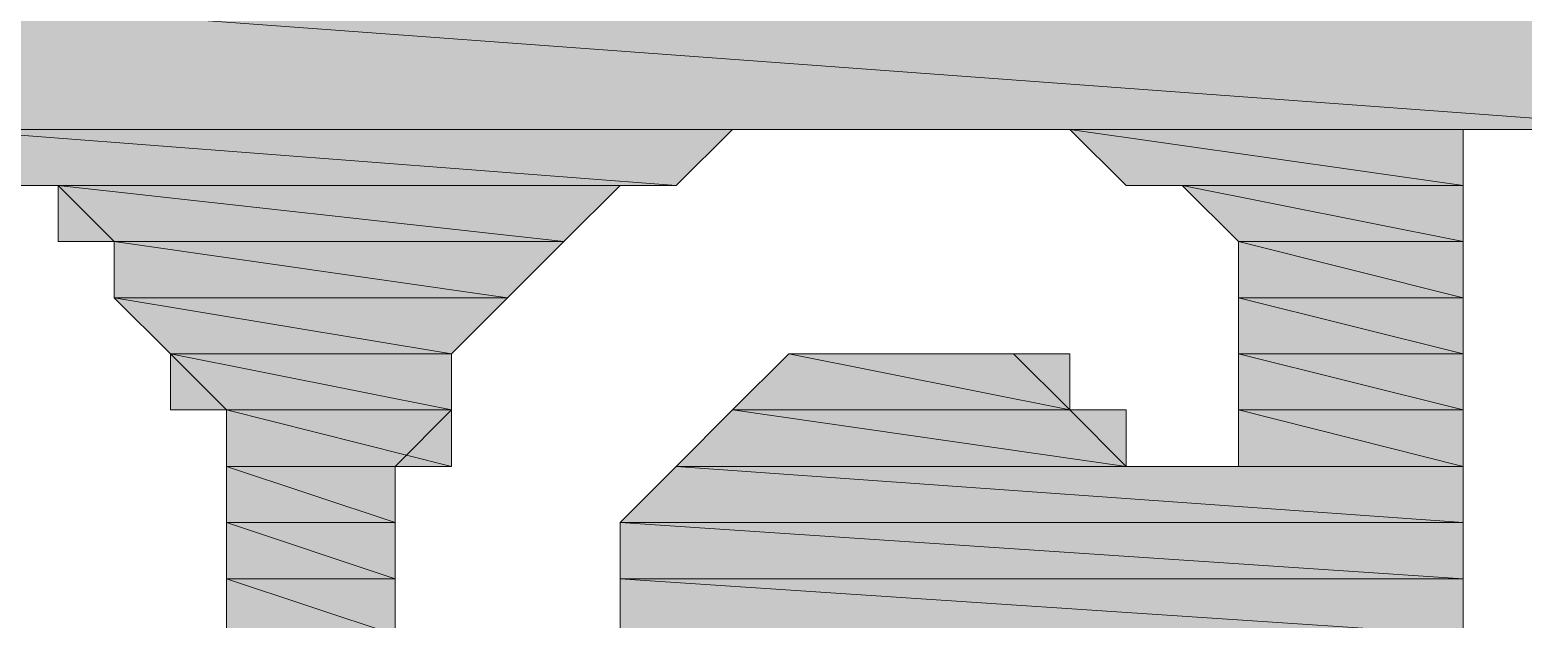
# Model space of a CAD drawing. Extents: x 2510 to 2656, y 707 to 760.
# Drawn here: x 2595.7093 to 2596.2006, y 756.3525 to 756.5465 of the extents above; entities that cross this region are included whole.
import ezdxf

# ---------------------------------------------------------------- set-up
doc = ezdxf.new("R2010")
doc.units = 0
doc.header["$MEASUREMENT"] = 0
doc.layers.add('HANBO', color=7, linetype='CONTINUOUS', lineweight=9)

# ---------------------------------------------------------------- blocks, each defined once
blk = doc.blocks.new('ea')
at = {"layer": 'HANBO'}
h = blk.add_hatch(color=256, dxfattribs=at)
h.dxf.hatch_style = 2
h.paths.add_polyline_path([(55.18023, 79.31354), (55.18023, 79.23117), (56.29998, 79.23117)])
h = blk.add_hatch(color=256, dxfattribs=at)
h.dxf.hatch_style = 2
h.paths.add_polyline_path([(55.18023, 79.31354), (56.29998, 79.31354), (56.29998, 79.23117)])
h = blk.add_hatch(color=256, dxfattribs=at)
h.dxf.hatch_style = 2
h.paths.add_polyline_path([(55.7895, 79.23117), (55.80598, 79.21475), (56.00356, 79.21475)])
h = blk.add_hatch(color=256, dxfattribs=at)
h.dxf.hatch_style = 2
h.paths.add_polyline_path([(55.7895, 79.23117), (56.02005, 79.23117), (56.00356, 79.21475)])
h = blk.add_hatch(color=256, dxfattribs=at)
h.dxf.hatch_style = 2
h.paths.add_polyline_path([(56.11883, 79.23117), (56.13532, 79.21475), (56.23411, 79.21475)])
h = blk.add_hatch(color=256, dxfattribs=at)
h.dxf.hatch_style = 2
h.paths.add_polyline_path([(56.11883, 79.23117), (56.23411, 79.23117), (56.23411, 79.21475)])
h = blk.add_hatch(color=256, dxfattribs=at)
h.dxf.hatch_style = 2
h.paths.add_polyline_path([(55.82247, 79.21475), (55.82247, 79.19832), (55.97065, 79.19832)])
h = blk.add_hatch(color=256, dxfattribs=at)
h.dxf.hatch_style = 2
h.paths.add_polyline_path([(55.82247, 79.21475), (55.98713, 79.21475), (55.97065, 79.19832)])
h = blk.add_hatch(color=256, dxfattribs=at)
h.dxf.hatch_style = 2
h.paths.add_polyline_path([(56.1518, 79.21475), (56.16828, 79.19832), (56.23411, 79.19832)])
h = blk.add_hatch(color=256, dxfattribs=at)
h.dxf.hatch_style = 2
h.paths.add_polyline_path([(56.1518, 79.21475), (56.23411, 79.21475), (56.23411, 79.19832)])
h = blk.add_hatch(color=256, dxfattribs=at)
h.dxf.hatch_style = 2
h.paths.add_polyline_path([(55.8389, 79.19832), (55.8389, 79.18178), (55.95417, 79.18178)])
h = blk.add_hatch(color=256, dxfattribs=at)
h.dxf.hatch_style = 2
h.paths.add_polyline_path([(55.8389, 79.19832), (55.97065, 79.19832), (55.95417, 79.18178)])
h = blk.add_hatch(color=256, dxfattribs=at)
h.dxf.hatch_style = 2
h.paths.add_polyline_path([(56.16828, 79.19832), (56.16828, 79.18178), (56.23411, 79.18178)])
h = blk.add_hatch(color=256, dxfattribs=at)
h.dxf.hatch_style = 2
h.paths.add_polyline_path([(56.16828, 79.19832), (56.23411, 79.19832), (56.23411, 79.18178)])
h = blk.add_hatch(color=256, dxfattribs=at)
h.dxf.hatch_style = 2
h.paths.add_polyline_path([(55.8389, 79.18178), (55.85538, 79.16535), (55.93774, 79.16535)])
h = blk.add_hatch(color=256, dxfattribs=at)
h.dxf.hatch_style = 2
h.paths.add_polyline_path([(55.8389, 79.18178), (55.95417, 79.18178), (55.93774, 79.16535)])
h = blk.add_hatch(color=256, dxfattribs=at)
h.dxf.hatch_style = 2
h.paths.add_polyline_path([(56.16828, 79.18178), (56.16828, 79.16535), (56.23411, 79.16535)])
h = blk.add_hatch(color=256, dxfattribs=at)
h.dxf.hatch_style = 2
h.paths.add_polyline_path([(56.16828, 79.18178), (56.23411, 79.18178), (56.23411, 79.16535)])
h = blk.add_hatch(color=256, dxfattribs=at)
h.dxf.hatch_style = 2
h.paths.add_polyline_path([(55.85538, 79.16535), (55.85538, 79.14892), (55.93774, 79.14892)])
h = blk.add_hatch(color=256, dxfattribs=at)
h.dxf.hatch_style = 2
h.paths.add_polyline_path([(55.85538, 79.16535), (55.93774, 79.16535), (55.93774, 79.14892)])
h = blk.add_hatch(color=256, dxfattribs=at)
h.dxf.hatch_style = 2
h.paths.add_polyline_path([(56.03653, 79.16535), (56.02005, 79.14892), (56.11883, 79.14892)])
h = blk.add_hatch(color=256, dxfattribs=at)
h.dxf.hatch_style = 2
h.paths.add_polyline_path([(56.03653, 79.16535), (56.11883, 79.16535), (56.11883, 79.14892)])
h = blk.add_hatch(color=256, dxfattribs=at)
h.dxf.hatch_style = 2
h.paths.add_polyline_path([(56.16828, 79.16535), (56.16828, 79.14892), (56.23411, 79.14892)])
h = blk.add_hatch(color=256, dxfattribs=at)
h.dxf.hatch_style = 2
h.paths.add_polyline_path([(56.16828, 79.16535), (56.23411, 79.16535), (56.23411, 79.14892)])
h = blk.add_hatch(color=256, dxfattribs=at)
h.dxf.hatch_style = 2
h.paths.add_polyline_path([(55.87186, 79.14892), (55.87186, 79.13239), (55.93774, 79.13239)])
h = blk.add_hatch(color=256, dxfattribs=at)
h.dxf.hatch_style = 2
h.paths.add_polyline_path([(55.87186, 79.14892), (55.93774, 79.14892), (55.93774, 79.13239)])
h = blk.add_hatch(color=256, dxfattribs=at)
h.dxf.hatch_style = 2
h.paths.add_polyline_path([(56.02005, 79.14892), (56.00356, 79.13239), (56.13532, 79.13239)])
h = blk.add_hatch(color=256, dxfattribs=at)
h.dxf.hatch_style = 2
h.paths.add_polyline_path([(56.02005, 79.14892), (56.13532, 79.14892), (56.13532, 79.13239)])
h = blk.add_hatch(color=256, dxfattribs=at)
h.dxf.hatch_style = 2
h.paths.add_polyline_path([(56.16828, 79.14892), (56.16828, 79.13239), (56.23411, 79.13239)])
h = blk.add_hatch(color=256, dxfattribs=at)
h.dxf.hatch_style = 2
h.paths.add_polyline_path([(56.16828, 79.14892), (56.23411, 79.14892), (56.23411, 79.13239)])
h = blk.add_hatch(color=256, dxfattribs=at)
h.dxf.hatch_style = 2
h.paths.add_polyline_path([(55.87186, 79.13239), (55.87186, 79.11596), (55.92126, 79.11596)])
h = blk.add_hatch(color=256, dxfattribs=at)
h.dxf.hatch_style = 2
h.paths.add_polyline_path([(55.87186, 79.13239), (55.92126, 79.13239), (55.92126, 79.11596)])
h = blk.add_hatch(color=256, dxfattribs=at)
h.dxf.hatch_style = 2
h.paths.add_polyline_path([(56.00356, 79.13239), (55.98713, 79.11596), (56.23411, 79.11596)])
h = blk.add_hatch(color=256, dxfattribs=at)
h.dxf.hatch_style = 2
h.paths.add_polyline_path([(56.00356, 79.13239), (56.23411, 79.13239), (56.23411, 79.11596)])
h = blk.add_hatch(color=256, dxfattribs=at)
h.dxf.hatch_style = 2
h.paths.add_polyline_path([(55.87186, 79.11596), (55.87186, 79.09942), (55.92126, 79.09942)])
h = blk.add_hatch(color=256, dxfattribs=at)
h.dxf.hatch_style = 2
h.paths.add_polyline_path([(55.87186, 79.11596), (55.92126, 79.11596), (55.92126, 79.09942)])
h = blk.add_hatch(color=256, dxfattribs=at)
h.dxf.hatch_style = 2
h.paths.add_polyline_path([(55.98713, 79.11596), (55.98713, 79.09942), (56.23411, 79.09942)])
h = blk.add_hatch(color=256, dxfattribs=at)
h.dxf.hatch_style = 2
h.paths.add_polyline_path([(55.98713, 79.11596), (56.23411, 79.11596), (56.23411, 79.09942)])
h = blk.add_hatch(color=256, dxfattribs=at)
h.dxf.hatch_style = 2
h.paths.add_polyline_path([(55.87186, 79.09942), (55.87186, 79.08299), (55.92126, 79.08299)])
h = blk.add_hatch(color=256, dxfattribs=at)
h.dxf.hatch_style = 2
h.paths.add_polyline_path([(55.87186, 79.09942), (55.92126, 79.09942), (55.92126, 79.08299)])
h = blk.add_hatch(color=256, dxfattribs=at)
h.dxf.hatch_style = 2
h.paths.add_polyline_path([(55.98713, 79.09942), (55.98713, 79.08299), (56.23411, 79.08299)])
h = blk.add_hatch(color=256, dxfattribs=at)
h.dxf.hatch_style = 2
h.paths.add_polyline_path([(55.98713, 79.09942), (56.23411, 79.09942), (56.23411, 79.08299)])
at = {"layer": 'HANBO', "lineweight": 0}
for points in [[(55.18023, 79.31354), (55.18023, 79.23117), (56.29998, 79.23117), (55.18023, 79.31354)], [(55.18023, 79.31354), (56.29998, 79.31354), (56.29998, 79.23117), (55.18023, 79.31354)], [(55.85538, 78.95123), (55.85538, 78.96777), (55.87186, 78.9842), (55.87186, 79.01717), (55.87186, 79.0336), (55.88835, 79.06656), (55.87186, 79.08299), (55.87186, 79.09942), (55.87186, 79.13239), (55.87186, 79.14892), (55.85538, 79.16535), (55.8389, 79.18178), (55.8389, 79.19832), (55.82247, 79.21475), (55.80598, 79.21475), (55.7895, 79.23117), (55.75659, 79.23117), (55.74011, 79.23117)], [(55.74011, 79.23117), (55.75659, 79.23117), (56.29998, 79.23117), (55.74011, 79.23117)], [(55.75659, 79.23117), (55.77302, 79.23117), (56.03653, 79.23117), (55.75659, 79.23117)], [(55.75659, 79.23117), (56.05296, 79.23117), (56.03653, 79.23117), (55.75659, 79.23117)], [(55.77302, 79.23117), (56.03653, 79.23117), (56.02005, 79.23117), (55.77302, 79.23117)], [(55.77302, 79.23117), (55.7895, 79.23117), (56.02005, 79.23117), (55.77302, 79.23117)], [(55.7895, 79.23117), (55.80598, 79.21475), (56.00356, 79.21475), (55.7895, 79.23117)], [(55.7895, 79.23117), (56.02005, 79.23117), (56.00356, 79.21475), (55.7895, 79.23117)], [(56.06944, 79.23117), (56.05296, 79.23117), (56.03653, 79.23117), (56.02005, 79.23117), (56.00356, 79.21475), (55.98713, 79.21475), (55.97065, 79.19832), (55.95417, 79.18178)], [(56.06944, 79.16535), (56.08592, 79.16535), (56.10241, 79.16535), (56.11883, 79.14892), (56.13532, 79.13239), (56.1518, 79.13239), (56.16828, 79.13239), (56.16828, 79.19832), (56.1518, 79.21475), (56.13532, 79.21475), (56.11883, 79.23117), (56.10241, 79.23117), (56.08592, 79.23117), (56.06944, 79.23117)], [(56.06944, 79.23117), (56.08592, 79.23117), (56.29998, 79.23117), (56.06944, 79.23117)], [(56.08592, 79.23117), (56.10241, 79.23117), (56.29998, 79.23117), (56.08592, 79.23117)], [(56.10241, 79.23117), (56.11883, 79.23117), (56.29998, 79.23117), (56.10241, 79.23117)], [(56.11883, 79.23117), (56.13532, 79.21475), (56.23411, 79.21475), (56.11883, 79.23117)], [(56.11883, 79.23117), (56.23411, 79.23117), (56.23411, 79.21475), (56.11883, 79.23117)], [(56.23411, 79.23117), (56.23411, 78.90184)], [(56.29998, 79.23117), (56.23411, 79.23117)], [(55.80598, 79.21475), (55.82247, 79.21475), (55.98713, 79.21475), (55.80598, 79.21475)], [(55.80598, 79.21475), (56.00356, 79.21475), (55.98713, 79.21475), (55.80598, 79.21475)], [(55.82247, 79.21475), (55.82247, 79.19832), (55.97065, 79.19832), (55.82247, 79.21475)], [(55.82247, 79.21475), (55.98713, 79.21475), (55.97065, 79.19832), (55.82247, 79.21475)], [(56.13532, 79.21475), (56.1518, 79.21475), (56.23411, 79.21475), (56.13532, 79.21475)], [(56.1518, 79.21475), (56.16828, 79.19832), (56.23411, 79.19832), (56.1518, 79.21475)], [(56.1518, 79.21475), (56.23411, 79.21475), (56.23411, 79.19832), (56.1518, 79.21475)], [(55.82247, 79.19832), (55.8389, 79.19832), (55.97065, 79.19832), (55.82247, 79.19832)], [(55.8389, 79.19832), (55.8389, 79.18178), (55.95417, 79.18178), (55.8389, 79.19832)], [(55.8389, 79.19832), (55.97065, 79.19832), (55.95417, 79.18178), (55.8389, 79.19832)], [(56.16828, 79.19832), (56.16828, 79.18178), (56.23411, 79.18178), (56.16828, 79.19832)], [(56.16828, 79.19832), (56.23411, 79.19832), (56.23411, 79.18178), (56.16828, 79.19832)], [(55.8389, 79.18178), (55.85538, 79.16535), (55.93774, 79.16535), (55.8389, 79.18178)], [(55.8389, 79.18178), (55.95417, 79.18178), (55.93774, 79.16535), (55.8389, 79.18178)], [(55.95417, 79.18178), (55.93774, 79.16535), (55.93774, 79.14892), (55.92126, 79.13239), (55.92126, 79.11596), (55.92126, 79.08299), (55.92126, 79.06656), (55.92126, 79.0336), (55.92126, 79.01717), (55.92126, 78.9842), (55.93774, 78.96777), (55.93774, 78.95123), (55.95417, 78.93481)], [(56.16828, 79.18178), (56.16828, 79.16535), (56.23411, 79.16535), (56.16828, 79.18178)], [(56.16828, 79.18178), (56.23411, 79.18178), (56.23411, 79.16535), (56.16828, 79.18178)], [(55.85538, 79.16535), (55.85538, 79.14892), (55.93774, 79.14892), (55.85538, 79.16535)], [(55.85538, 79.16535), (55.93774, 79.16535), (55.93774, 79.14892), (55.85538, 79.16535)], [(56.08592, 78.95123), (56.05296, 78.95123), (56.03653, 78.95123), (56.02005, 78.96777), (56.00356, 78.9842), (55.98713, 79.01717), (55.98713, 79.0336), (55.98713, 79.06656), (55.98713, 79.08299), (55.98713, 79.11596), (56.00356, 79.13239), (56.02005, 79.14892), (56.03653, 79.16535), (56.05296, 79.16535), (56.06944, 79.16535)], [(56.03653, 79.16535), (56.02005, 79.14892), (56.11883, 79.14892), (56.03653, 79.16535)], [(56.05296, 79.16535), (56.03653, 79.16535), (56.10241, 79.16535), (56.05296, 79.16535)], [(56.03653, 79.16535), (56.10241, 79.16535), (56.11883, 79.16535), (56.03653, 79.16535)], [(56.03653, 79.16535), (56.11883, 79.16535), (56.11883, 79.14892), (56.03653, 79.16535)], [(56.06944, 79.16535), (56.05296, 79.16535), (56.08592, 79.16535), (56.06944, 79.16535)], [(56.05296, 79.16535), (56.08592, 79.16535), (56.10241, 79.16535), (56.05296, 79.16535)], [(56.16828, 79.16535), (56.16828, 79.14892), (56.23411, 79.14892), (56.16828, 79.16535)], [(56.16828, 79.16535), (56.23411, 79.16535), (56.23411, 79.14892), (56.16828, 79.16535)], [(55.85538, 79.14892), (55.87186, 79.14892), (55.93774, 79.14892), (55.85538, 79.14892)], [(55.87186, 79.14892), (55.87186, 79.13239), (55.93774, 79.13239), (55.87186, 79.14892)], [(55.87186, 79.14892), (55.93774, 79.14892), (55.93774, 79.13239), (55.87186, 79.14892)], [(56.02005, 79.14892), (56.00356, 79.13239), (56.13532, 79.13239), (56.02005, 79.14892)], [(56.02005, 79.14892), (56.11883, 79.14892), (56.13532, 79.14892), (56.02005, 79.14892)], [(56.02005, 79.14892), (56.13532, 79.14892), (56.13532, 79.13239), (56.02005, 79.14892)], [(56.16828, 79.14892), (56.16828, 79.13239), (56.23411, 79.13239), (56.16828, 79.14892)], [(56.16828, 79.14892), (56.23411, 79.14892), (56.23411, 79.13239), (56.16828, 79.14892)], [(55.87186, 79.13239), (55.93774, 79.13239), (55.92126, 79.13239), (55.87186, 79.13239)], [(55.87186, 79.13239), (55.87186, 79.11596), (55.92126, 79.11596), (55.87186, 79.13239)], [(55.87186, 79.13239), (55.92126, 79.13239), (55.92126, 79.11596), (55.87186, 79.13239)], [(56.00356, 79.13239), (55.98713, 79.11596), (56.23411, 79.11596), (56.00356, 79.13239)], [(56.00356, 79.13239), (56.13532, 79.13239), (56.1518, 79.13239), (56.00356, 79.13239)], [(56.00356, 79.13239), (56.23411, 79.13239), (56.23411, 79.11596), (56.00356, 79.13239)], [(55.87186, 79.11596), (55.87186, 79.09942), (55.92126, 79.09942), (55.87186, 79.11596)], [(55.87186, 79.11596), (55.92126, 79.11596), (55.92126, 79.09942), (55.87186, 79.11596)], [(55.98713, 79.11596), (55.98713, 79.09942), (56.23411, 79.09942), (55.98713, 79.11596)], [(55.98713, 79.11596), (56.23411, 79.11596), (56.23411, 79.09942), (55.98713, 79.11596)], [(55.87186, 79.09942), (55.87186, 79.08299), (55.92126, 79.08299), (55.87186, 79.09942)], [(55.87186, 79.09942), (55.92126, 79.09942), (55.92126, 79.08299), (55.87186, 79.09942)], [(55.98713, 79.09942), (55.98713, 79.08299), (56.23411, 79.08299), (55.98713, 79.09942)], [(55.98713, 79.09942), (56.23411, 79.09942), (56.23411, 79.08299), (55.98713, 79.09942)]]:
    blk.add_lwpolyline(points, dxfattribs=at)
for points in [[(55.74011, 79.23117), (55.74011, 79.23117), (56.29998, 79.23117), (56.29998, 79.23117), (56.29998, 79.23117), (55.74011, 79.23117), (55.74011, 79.23117)], [(55.75659, 79.23117), (55.75659, 79.23117), (56.05296, 79.23117), (56.05296, 79.23117), (56.05296, 79.23117), (55.75659, 79.23117), (55.75659, 79.23117)], [(55.75659, 79.23117), (55.75659, 79.23117), (56.05296, 79.23117), (56.05296, 79.23117), (56.05296, 79.23117), (55.75659, 79.23117), (55.75659, 79.23117)], [(55.75659, 79.23117), (55.75659, 79.23117), (56.05296, 79.23117), (56.05296, 79.23117), (56.05296, 79.23117), (55.75659, 79.23117), (55.75659, 79.23117)], [(55.75659, 79.23117), (55.75659, 79.23117), (56.05296, 79.23117), (56.05296, 79.23117), (56.05296, 79.23117), (55.75659, 79.23117), (55.75659, 79.23117)], [(55.77302, 79.23117), (55.77302, 79.23117), (56.03653, 79.23117), (56.03653, 79.23117), (56.03653, 79.23117), (55.77302, 79.23117), (55.77302, 79.23117)], [(55.77302, 79.23117), (55.77302, 79.23117), (56.03653, 79.23117), (56.03653, 79.23117), (56.03653, 79.23117), (55.77302, 79.23117), (55.77302, 79.23117)], [(55.77302, 79.23117), (55.77302, 79.23117), (56.02005, 79.23117), (56.02005, 79.23117), (56.02005, 79.23117), (55.77302, 79.23117), (55.77302, 79.23117)], [(55.77302, 79.23117), (55.77302, 79.23117), (56.02005, 79.23117), (56.02005, 79.23117), (56.02005, 79.23117), (55.77302, 79.23117), (55.77302, 79.23117)], [(55.7895, 79.23117), (55.7895, 79.23117), (56.02005, 79.23117), (56.02005, 79.23117), (56.02005, 79.23117), (55.7895, 79.23117), (55.7895, 79.23117)], [(55.7895, 79.23117), (55.7895, 79.23117), (56.02005, 79.23117), (56.02005, 79.23117), (56.02005, 79.23117), (55.7895, 79.23117), (55.7895, 79.23117)], [(55.7895, 79.23117), (55.7895, 79.23117), (56.02005, 79.23117), (56.02005, 79.23117), (56.02005, 79.23117), (55.7895, 79.23117), (55.7895, 79.23117)], [(55.7895, 79.23117), (55.7895, 79.23117), (56.02005, 79.23117), (56.02005, 79.23117), (56.02005, 79.23117), (55.7895, 79.23117), (55.7895, 79.23117)], [(55.7895, 79.23117), (55.7895, 79.23117), (56.02005, 79.23117), (56.02005, 79.23117), (56.02005, 79.23117), (55.7895, 79.23117), (55.7895, 79.23117)], [(55.7895, 79.23117), (55.7895, 79.23117), (56.02005, 79.23117), (56.02005, 79.23117), (56.02005, 79.23117), (55.7895, 79.23117), (55.7895, 79.23117)], [(56.05296, 79.23117), (56.05296, 79.23117), (56.06944, 79.23117), (56.06944, 79.23117), (56.06944, 79.23117), (56.05296, 79.23117), (56.05296, 79.23117)], [(56.06944, 79.23117), (56.06944, 79.23117), (56.29998, 79.23117), (56.29998, 79.23117), (56.29998, 79.23117), (56.06944, 79.23117), (56.06944, 79.23117)], [(56.08592, 79.23117), (56.08592, 79.23117), (56.29998, 79.23117), (56.29998, 79.23117), (56.29998, 79.23117), (56.08592, 79.23117), (56.08592, 79.23117)], [(56.08592, 79.23117), (56.08592, 79.23117), (56.29998, 79.23117), (56.29998, 79.23117), (56.29998, 79.23117), (56.08592, 79.23117), (56.08592, 79.23117)], [(56.08592, 79.23117), (56.08592, 79.23117), (56.29998, 79.23117), (56.29998, 79.23117), (56.29998, 79.23117), (56.08592, 79.23117), (56.08592, 79.23117)], [(56.08592, 79.23117), (56.08592, 79.23117), (56.29998, 79.23117), (56.29998, 79.23117), (56.29998, 79.23117), (56.08592, 79.23117), (56.08592, 79.23117)], [(56.08592, 79.23117), (56.08592, 79.23117), (56.29998, 79.23117), (56.29998, 79.23117), (56.29998, 79.23117), (56.08592, 79.23117), (56.08592, 79.23117)], [(56.10241, 79.23117), (56.10241, 79.23117), (56.29998, 79.23117), (56.29998, 79.23117), (56.29998, 79.23117), (56.10241, 79.23117), (56.10241, 79.23117)], [(56.10241, 79.23117), (56.10241, 79.23117), (56.29998, 79.23117), (56.29998, 79.23117), (56.29998, 79.23117), (56.10241, 79.23117), (56.10241, 79.23117)], [(56.10241, 79.23117), (56.10241, 79.23117), (56.29998, 79.23117), (56.29998, 79.23117), (56.29998, 79.23117), (56.10241, 79.23117), (56.10241, 79.23117)], [(56.10241, 79.23117), (56.10241, 79.23117), (56.29998, 79.23117), (56.29998, 79.23117), (56.29998, 79.23117), (56.10241, 79.23117), (56.10241, 79.23117)], [(56.10241, 79.23117), (56.10241, 79.23117), (56.29998, 79.23117), (56.29998, 79.23117), (56.29998, 79.23117), (56.10241, 79.23117), (56.10241, 79.23117)], [(56.11883, 79.23117), (56.11883, 79.23117), (56.29998, 79.23117), (56.29998, 79.23117), (56.29998, 79.23117), (56.11883, 79.23117), (56.11883, 79.23117)], [(56.11883, 79.23117), (56.11883, 79.23117), (56.29998, 79.23117), (56.29998, 79.23117), (56.29998, 79.23117), (56.11883, 79.23117), (56.11883, 79.23117)], [(56.11883, 79.23117), (56.11883, 79.23117), (56.29998, 79.23117), (56.29998, 79.23117), (56.29998, 79.23117), (56.11883, 79.23117), (56.11883, 79.23117)], [(56.11883, 79.23117), (56.11883, 79.23117), (56.29998, 79.23117), (56.29998, 79.23117), (56.29998, 79.23117), (56.11883, 79.23117), (56.11883, 79.23117)], [(56.23411, 79.23117), (56.23411, 79.23117), (56.29998, 79.23117), (56.29998, 79.23117), (56.29998, 79.23117), (56.23411, 79.23117), (56.23411, 79.23117)], [(55.80598, 79.21475), (55.80598, 79.21475), (56.00356, 79.21475), (56.00356, 79.21475), (56.00356, 79.21475), (55.80598, 79.21475), (55.80598, 79.21475)], [(55.80598, 79.21475), (55.80598, 79.21475), (56.00356, 79.21475), (56.00356, 79.21475), (56.00356, 79.21475), (55.80598, 79.21475), (55.80598, 79.21475)], [(55.80598, 79.21475), (55.80598, 79.21475), (56.00356, 79.21475), (56.00356, 79.21475), (56.00356, 79.21475), (55.80598, 79.21475), (55.80598, 79.21475)], [(55.80598, 79.21475), (55.80598, 79.21475), (56.00356, 79.21475), (56.00356, 79.21475), (56.00356, 79.21475), (55.80598, 79.21475), (55.80598, 79.21475)], [(55.80598, 79.21475), (55.80598, 79.21475), (56.00356, 79.21475), (56.00356, 79.21475), (56.00356, 79.21475), (55.80598, 79.21475), (55.80598, 79.21475)], [(55.80598, 79.21475), (55.80598, 79.21475), (56.00356, 79.21475), (56.00356, 79.21475), (56.00356, 79.21475), (55.80598, 79.21475), (55.80598, 79.21475)], [(55.82247, 79.21475), (55.82247, 79.21475), (55.98713, 79.21475), (55.98713, 79.21475), (55.98713, 79.21475), (55.82247, 79.21475), (55.82247, 79.21475)], [(55.82247, 79.21475), (55.82247, 79.21475), (55.98713, 79.21475), (55.98713, 79.21475), (55.98713, 79.21475), (55.82247, 79.21475), (55.82247, 79.21475)], [(55.82247, 79.21475), (55.82247, 79.21475), (55.98713, 79.21475), (55.98713, 79.21475), (55.98713, 79.21475), (55.82247, 79.21475), (55.82247, 79.21475)], [(55.82247, 79.21475), (55.82247, 79.21475), (55.98713, 79.21475), (55.98713, 79.21475), (55.98713, 79.21475), (55.82247, 79.21475), (55.82247, 79.21475)], [(55.82247, 79.21475), (55.82247, 79.21475), (55.98713, 79.21475), (55.98713, 79.21475), (55.98713, 79.21475), (55.82247, 79.21475), (55.82247, 79.21475)], [(55.82247, 79.21475), (55.82247, 79.21475), (55.98713, 79.21475), (55.98713, 79.21475), (55.98713, 79.21475), (55.82247, 79.21475), (55.82247, 79.21475)], [(56.13532, 79.21475), (56.13532, 79.21475), (56.23411, 79.21475), (56.23411, 79.21475), (56.23411, 79.21475), (56.13532, 79.21475), (56.13532, 79.21475)], [(56.13532, 79.21475), (56.13532, 79.21475), (56.23411, 79.21475), (56.23411, 79.21475), (56.23411, 79.21475), (56.13532, 79.21475), (56.13532, 79.21475)], [(56.13532, 79.21475), (56.13532, 79.21475), (56.23411, 79.21475), (56.23411, 79.21475), (56.23411, 79.21475), (56.13532, 79.21475), (56.13532, 79.21475)], [(56.13532, 79.21475), (56.13532, 79.21475), (56.23411, 79.21475), (56.23411, 79.21475), (56.23411, 79.21475), (56.13532, 79.21475), (56.13532, 79.21475)], [(56.13532, 79.21475), (56.13532, 79.21475), (56.23411, 79.21475), (56.23411, 79.21475), (56.23411, 79.21475), (56.13532, 79.21475), (56.13532, 79.21475)], [(56.13532, 79.21475), (56.13532, 79.21475), (56.23411, 79.21475), (56.23411, 79.21475), (56.23411, 79.21475), (56.13532, 79.21475), (56.13532, 79.21475)], [(56.13532, 79.21475), (56.13532, 79.21475), (56.23411, 79.21475), (56.23411, 79.21475), (56.23411, 79.21475), (56.13532, 79.21475), (56.13532, 79.21475)], [(56.1518, 79.21475), (56.1518, 79.21475), (56.23411, 79.21475), (56.23411, 79.21475), (56.23411, 79.21475), (56.1518, 79.21475), (56.1518, 79.21475)], [(56.1518, 79.21475), (56.1518, 79.21475), (56.23411, 79.21475), (56.23411, 79.21475), (56.23411, 79.21475), (56.1518, 79.21475), (56.1518, 79.21475)], [(56.1518, 79.21475), (56.1518, 79.21475), (56.23411, 79.21475), (56.23411, 79.21475), (56.23411, 79.21475), (56.1518, 79.21475), (56.1518, 79.21475)], [(56.1518, 79.21475), (56.1518, 79.21475), (56.23411, 79.21475), (56.23411, 79.21475), (56.23411, 79.21475), (56.1518, 79.21475), (56.1518, 79.21475)], [(56.1518, 79.21475), (56.1518, 79.21475), (56.23411, 79.21475), (56.23411, 79.21475), (56.23411, 79.21475), (56.1518, 79.21475), (56.1518, 79.21475)], [(56.1518, 79.21475), (56.1518, 79.21475), (56.23411, 79.21475), (56.23411, 79.21475), (56.23411, 79.21475), (56.1518, 79.21475), (56.1518, 79.21475)], [(55.82247, 79.19832), (55.82247, 79.19832), (55.97065, 79.19832), (55.97065, 79.19832), (55.97065, 79.19832), (55.82247, 79.19832), (55.82247, 79.19832)], [(55.82247, 79.19832), (55.82247, 79.19832), (55.97065, 79.19832), (55.97065, 79.19832), (55.97065, 79.19832), (55.82247, 79.19832), (55.82247, 79.19832)], [(55.82247, 79.19832), (55.82247, 79.19832), (55.97065, 79.19832), (55.97065, 79.19832), (55.97065, 79.19832), (55.82247, 79.19832), (55.82247, 79.19832)], [(55.8389, 79.19832), (55.8389, 79.19832), (55.97065, 79.19832), (55.97065, 79.19832), (55.97065, 79.19832), (55.8389, 79.19832), (55.8389, 79.19832)], [(55.8389, 79.19832), (55.8389, 79.19832), (55.97065, 79.19832), (55.97065, 79.19832), (55.97065, 79.19832), (55.8389, 79.19832), (55.8389, 79.19832)], [(56.16828, 79.19832), (56.16828, 79.19832), (56.23411, 79.19832), (56.23411, 79.19832), (56.23411, 79.19832), (56.16828, 79.19832), (56.16828, 79.19832)], [(56.16828, 79.19832), (56.16828, 79.19832), (56.23411, 79.19832), (56.23411, 79.19832), (56.23411, 79.19832), (56.16828, 79.19832), (56.16828, 79.19832)], [(56.16828, 79.19832), (56.16828, 79.19832), (56.23411, 79.19832), (56.23411, 79.19832), (56.23411, 79.19832), (56.16828, 79.19832), (56.16828, 79.19832)], [(56.16828, 79.19832), (56.16828, 79.19832), (56.23411, 79.19832), (56.23411, 79.19832), (56.23411, 79.19832), (56.16828, 79.19832), (56.16828, 79.19832)], [(56.16828, 79.19832), (56.16828, 79.19832), (56.23411, 79.19832), (56.23411, 79.19832), (56.23411, 79.19832), (56.16828, 79.19832), (56.16828, 79.19832)], [(56.16828, 79.19832), (56.16828, 79.19832), (56.23411, 79.19832), (56.23411, 79.19832), (56.23411, 79.19832), (56.16828, 79.19832), (56.16828, 79.19832)], [(55.8389, 79.18178), (55.8389, 79.18178), (55.95417, 79.18178), (55.95417, 79.18178), (55.95417, 79.18178), (55.8389, 79.18178), (55.8389, 79.18178)], [(55.8389, 79.18178), (55.8389, 79.18178), (55.95417, 79.18178), (55.95417, 79.18178), (55.95417, 79.18178), (55.8389, 79.18178), (55.8389, 79.18178)], [(56.16828, 79.18178), (56.16828, 79.18178), (56.23411, 79.18178), (56.23411, 79.18178), (56.23411, 79.18178), (56.16828, 79.18178), (56.16828, 79.18178)], [(56.16828, 79.18178), (56.16828, 79.18178), (56.23411, 79.18178), (56.23411, 79.18178), (56.23411, 79.18178), (56.16828, 79.18178), (56.16828, 79.18178)], [(55.85538, 79.16535), (55.85538, 79.16535), (55.93774, 79.16535), (55.93774, 79.16535), (55.93774, 79.16535), (55.85538, 79.16535), (55.85538, 79.16535)], [(55.85538, 79.16535), (55.85538, 79.16535), (55.93774, 79.16535), (55.93774, 79.16535), (55.93774, 79.16535), (55.85538, 79.16535), (55.85538, 79.16535)], [(55.85538, 79.16535), (55.85538, 79.16535), (55.93774, 79.16535), (55.93774, 79.16535), (55.93774, 79.16535), (55.85538, 79.16535), (55.85538, 79.16535)], [(55.85538, 79.16535), (55.85538, 79.16535), (55.93774, 79.16535), (55.93774, 79.16535), (55.93774, 79.16535), (55.85538, 79.16535), (55.85538, 79.16535)], [(55.85538, 79.16535), (55.85538, 79.16535), (55.93774, 79.16535), (55.93774, 79.16535), (55.93774, 79.16535), (55.85538, 79.16535), (55.85538, 79.16535)], [(55.85538, 79.16535), (55.85538, 79.16535), (55.93774, 79.16535), (55.93774, 79.16535), (55.93774, 79.16535), (55.85538, 79.16535), (55.85538, 79.16535)], [(55.85538, 79.16535), (55.85538, 79.16535), (55.93774, 79.16535), (55.93774, 79.16535), (55.93774, 79.16535), (55.85538, 79.16535), (55.85538, 79.16535)], [(55.85538, 79.16535), (55.85538, 79.16535), (55.93774, 79.16535), (55.93774, 79.16535), (55.93774, 79.16535), (55.85538, 79.16535), (55.85538, 79.16535)], [(55.85538, 79.16535), (55.85538, 79.16535), (55.93774, 79.16535), (55.93774, 79.16535), (55.93774, 79.16535), (55.85538, 79.16535), (55.85538, 79.16535)], [(55.85538, 79.16535), (55.85538, 79.16535), (55.93774, 79.16535), (55.93774, 79.16535), (55.93774, 79.16535), (55.85538, 79.16535), (55.85538, 79.16535)], [(55.85538, 79.16535), (55.85538, 79.16535), (55.93774, 79.16535), (55.93774, 79.16535), (55.93774, 79.16535), (55.85538, 79.16535), (55.85538, 79.16535)], [(55.85538, 79.16535), (55.85538, 79.16535), (55.93774, 79.16535), (55.93774, 79.16535), (55.93774, 79.16535), (55.85538, 79.16535), (55.85538, 79.16535)], [(55.85538, 79.16535), (55.85538, 79.16535), (55.93774, 79.16535), (55.93774, 79.16535), (55.93774, 79.16535), (55.85538, 79.16535), (55.85538, 79.16535)], [(55.85538, 79.16535), (55.85538, 79.16535), (55.93774, 79.16535), (55.93774, 79.16535), (55.93774, 79.16535), (55.85538, 79.16535), (55.85538, 79.16535)], [(55.85538, 79.16535), (55.85538, 79.16535), (55.93774, 79.16535), (55.93774, 79.16535), (55.93774, 79.16535), (55.85538, 79.16535), (55.85538, 79.16535)], [(55.85538, 79.16535), (55.85538, 79.16535), (55.93774, 79.16535), (55.93774, 79.16535), (55.93774, 79.16535), (55.85538, 79.16535), (55.85538, 79.16535)], [(55.85538, 79.16535), (55.85538, 79.16535), (55.93774, 79.16535), (55.93774, 79.16535), (55.93774, 79.16535), (55.85538, 79.16535), (55.85538, 79.16535)], [(55.85538, 79.16535), (55.85538, 79.16535), (55.93774, 79.16535), (55.93774, 79.16535), (55.93774, 79.16535), (55.85538, 79.16535), (55.85538, 79.16535)], [(55.85538, 79.16535), (55.85538, 79.16535), (55.93774, 79.16535), (55.93774, 79.16535), (55.93774, 79.16535), (55.85538, 79.16535), (55.85538, 79.16535)], [(55.85538, 79.16535), (55.85538, 79.16535), (55.93774, 79.16535), (55.93774, 79.16535), (55.93774, 79.16535), (55.85538, 79.16535), (55.85538, 79.16535)], [(56.03653, 79.16535), (56.03653, 79.16535), (56.10241, 79.16535), (56.10241, 79.16535), (56.10241, 79.16535), (56.03653, 79.16535), (56.03653, 79.16535)], [(56.03653, 79.16535), (56.03653, 79.16535), (56.10241, 79.16535), (56.10241, 79.16535), (56.10241, 79.16535), (56.03653, 79.16535), (56.03653, 79.16535)], [(56.03653, 79.16535), (56.03653, 79.16535), (56.10241, 79.16535), (56.10241, 79.16535), (56.10241, 79.16535), (56.03653, 79.16535), (56.03653, 79.16535)], [(56.03653, 79.16535), (56.03653, 79.16535), (56.10241, 79.16535), (56.10241, 79.16535), (56.10241, 79.16535), (56.03653, 79.16535), (56.03653, 79.16535)], [(56.03653, 79.16535), (56.03653, 79.16535), (56.10241, 79.16535), (56.10241, 79.16535), (56.10241, 79.16535), (56.03653, 79.16535), (56.03653, 79.16535)], [(56.03653, 79.16535), (56.03653, 79.16535), (56.10241, 79.16535), (56.10241, 79.16535), (56.10241, 79.16535), (56.03653, 79.16535), (56.03653, 79.16535)], [(56.03653, 79.16535), (56.03653, 79.16535), (56.11883, 79.16535), (56.11883, 79.16535), (56.11883, 79.16535), (56.03653, 79.16535), (56.03653, 79.16535)], [(56.05296, 79.16535), (56.05296, 79.16535), (56.10241, 79.16535), (56.10241, 79.16535), (56.10241, 79.16535), (56.05296, 79.16535), (56.05296, 79.16535)], [(56.05296, 79.16535), (56.05296, 79.16535), (56.10241, 79.16535), (56.10241, 79.16535), (56.10241, 79.16535), (56.05296, 79.16535), (56.05296, 79.16535)], [(56.06944, 79.16535), (56.06944, 79.16535), (56.08592, 79.16535), (56.08592, 79.16535), (56.08592, 79.16535), (56.06944, 79.16535), (56.06944, 79.16535)], [(56.06944, 79.16535), (56.06944, 79.16535), (56.08592, 79.16535), (56.08592, 79.16535), (56.08592, 79.16535), (56.06944, 79.16535), (56.06944, 79.16535)], [(56.06944, 79.16535), (56.06944, 79.16535), (56.08592, 79.16535), (56.08592, 79.16535), (56.08592, 79.16535), (56.06944, 79.16535), (56.06944, 79.16535)], [(56.16828, 79.16535), (56.16828, 79.16535), (56.23411, 79.16535), (56.23411, 79.16535), (56.23411, 79.16535), (56.16828, 79.16535), (56.16828, 79.16535)], [(56.16828, 79.16535), (56.16828, 79.16535), (56.23411, 79.16535), (56.23411, 79.16535), (56.23411, 79.16535), (56.16828, 79.16535), (56.16828, 79.16535)], [(56.16828, 79.16535), (56.16828, 79.16535), (56.23411, 79.16535), (56.23411, 79.16535), (56.23411, 79.16535), (56.16828, 79.16535), (56.16828, 79.16535)], [(56.16828, 79.16535), (56.16828, 79.16535), (56.23411, 79.16535), (56.23411, 79.16535), (56.23411, 79.16535), (56.16828, 79.16535), (56.16828, 79.16535)], [(56.16828, 79.16535), (56.16828, 79.16535), (56.23411, 79.16535), (56.23411, 79.16535), (56.23411, 79.16535), (56.16828, 79.16535), (56.16828, 79.16535)], [(56.16828, 79.16535), (56.16828, 79.16535), (56.23411, 79.16535), (56.23411, 79.16535), (56.23411, 79.16535), (56.16828, 79.16535), (56.16828, 79.16535)], [(56.16828, 79.16535), (56.16828, 79.16535), (56.23411, 79.16535), (56.23411, 79.16535), (56.23411, 79.16535), (56.16828, 79.16535), (56.16828, 79.16535)], [(56.16828, 79.16535), (56.16828, 79.16535), (56.23411, 79.16535), (56.23411, 79.16535), (56.23411, 79.16535), (56.16828, 79.16535), (56.16828, 79.16535)], [(56.16828, 79.16535), (56.16828, 79.16535), (56.23411, 79.16535), (56.23411, 79.16535), (56.23411, 79.16535), (56.16828, 79.16535), (56.16828, 79.16535)], [(56.16828, 79.16535), (56.16828, 79.16535), (56.23411, 79.16535), (56.23411, 79.16535), (56.23411, 79.16535), (56.16828, 79.16535), (56.16828, 79.16535)], [(56.16828, 79.16535), (56.16828, 79.16535), (56.23411, 79.16535), (56.23411, 79.16535), (56.23411, 79.16535), (56.16828, 79.16535), (56.16828, 79.16535)], [(56.16828, 79.16535), (56.16828, 79.16535), (56.23411, 79.16535), (56.23411, 79.16535), (56.23411, 79.16535), (56.16828, 79.16535), (56.16828, 79.16535)], [(56.16828, 79.16535), (56.16828, 79.16535), (56.23411, 79.16535), (56.23411, 79.16535), (56.23411, 79.16535), (56.16828, 79.16535), (56.16828, 79.16535)], [(56.16828, 79.16535), (56.16828, 79.16535), (56.23411, 79.16535), (56.23411, 79.16535), (56.23411, 79.16535), (56.16828, 79.16535), (56.16828, 79.16535)], [(56.16828, 79.16535), (56.16828, 79.16535), (56.23411, 79.16535), (56.23411, 79.16535), (56.23411, 79.16535), (56.16828, 79.16535), (56.16828, 79.16535)], [(56.16828, 79.16535), (56.16828, 79.16535), (56.23411, 79.16535), (56.23411, 79.16535), (56.23411, 79.16535), (56.16828, 79.16535), (56.16828, 79.16535)], [(56.16828, 79.16535), (56.16828, 79.16535), (56.23411, 79.16535), (56.23411, 79.16535), (56.23411, 79.16535), (56.16828, 79.16535), (56.16828, 79.16535)], [(56.16828, 79.16535), (56.16828, 79.16535), (56.23411, 79.16535), (56.23411, 79.16535), (56.23411, 79.16535), (56.16828, 79.16535), (56.16828, 79.16535)], [(56.16828, 79.16535), (56.16828, 79.16535), (56.23411, 79.16535), (56.23411, 79.16535), (56.23411, 79.16535), (56.16828, 79.16535), (56.16828, 79.16535)], [(56.16828, 79.16535), (56.16828, 79.16535), (56.23411, 79.16535), (56.23411, 79.16535), (56.23411, 79.16535), (56.16828, 79.16535), (56.16828, 79.16535)], [(55.85538, 79.14892), (55.85538, 79.14892), (55.93774, 79.14892), (55.93774, 79.14892), (55.93774, 79.14892), (55.85538, 79.14892), (55.85538, 79.14892)], [(55.87186, 79.14892), (55.87186, 79.14892), (55.93774, 79.14892), (55.93774, 79.14892), (55.93774, 79.14892), (55.87186, 79.14892), (55.87186, 79.14892)], [(55.87186, 79.14892), (55.87186, 79.14892), (55.93774, 79.14892), (55.93774, 79.14892), (55.93774, 79.14892), (55.87186, 79.14892), (55.87186, 79.14892)], [(55.87186, 79.14892), (55.87186, 79.14892), (55.93774, 79.14892), (55.93774, 79.14892), (55.93774, 79.14892), (55.87186, 79.14892), (55.87186, 79.14892)], [(55.87186, 79.14892), (55.87186, 79.14892), (55.93774, 79.14892), (55.93774, 79.14892), (55.93774, 79.14892), (55.87186, 79.14892), (55.87186, 79.14892)], [(55.87186, 79.14892), (55.87186, 79.14892), (55.93774, 79.14892), (55.93774, 79.14892), (55.93774, 79.14892), (55.87186, 79.14892), (55.87186, 79.14892)], [(55.87186, 79.14892), (55.87186, 79.14892), (55.93774, 79.14892), (55.93774, 79.14892), (55.93774, 79.14892), (55.87186, 79.14892), (55.87186, 79.14892)], [(55.87186, 79.14892), (55.87186, 79.14892), (55.93774, 79.14892), (55.93774, 79.14892), (55.93774, 79.14892), (55.87186, 79.14892), (55.87186, 79.14892)], [(55.87186, 79.14892), (55.87186, 79.14892), (55.93774, 79.14892), (55.93774, 79.14892), (55.93774, 79.14892), (55.87186, 79.14892), (55.87186, 79.14892)], [(55.87186, 79.14892), (55.87186, 79.14892), (55.93774, 79.14892), (55.93774, 79.14892), (55.93774, 79.14892), (55.87186, 79.14892), (55.87186, 79.14892)], [(55.87186, 79.14892), (55.87186, 79.14892), (55.93774, 79.14892), (55.93774, 79.14892), (55.93774, 79.14892), (55.87186, 79.14892), (55.87186, 79.14892)], [(55.87186, 79.14892), (55.87186, 79.14892), (55.93774, 79.14892), (55.93774, 79.14892), (55.93774, 79.14892), (55.87186, 79.14892), (55.87186, 79.14892)], [(55.87186, 79.14892), (55.87186, 79.14892), (55.93774, 79.14892), (55.93774, 79.14892), (55.93774, 79.14892), (55.87186, 79.14892), (55.87186, 79.14892)], [(56.02005, 79.14892), (56.02005, 79.14892), (56.11883, 79.14892), (56.11883, 79.14892), (56.11883, 79.14892), (56.02005, 79.14892), (56.02005, 79.14892)], [(56.02005, 79.14892), (56.02005, 79.14892), (56.11883, 79.14892), (56.11883, 79.14892), (56.11883, 79.14892), (56.02005, 79.14892), (56.02005, 79.14892)], [(56.02005, 79.14892), (56.02005, 79.14892), (56.11883, 79.14892), (56.11883, 79.14892), (56.11883, 79.14892), (56.02005, 79.14892), (56.02005, 79.14892)], [(56.02005, 79.14892), (56.02005, 79.14892), (56.11883, 79.14892), (56.11883, 79.14892), (56.11883, 79.14892), (56.02005, 79.14892), (56.02005, 79.14892)], [(56.02005, 79.14892), (56.02005, 79.14892), (56.11883, 79.14892), (56.11883, 79.14892), (56.11883, 79.14892), (56.02005, 79.14892), (56.02005, 79.14892)], [(56.02005, 79.14892), (56.02005, 79.14892), (56.11883, 79.14892), (56.11883, 79.14892), (56.11883, 79.14892), (56.02005, 79.14892), (56.02005, 79.14892)], [(56.02005, 79.14892), (56.02005, 79.14892), (56.13532, 79.14892), (56.13532, 79.14892), (56.13532, 79.14892), (56.02005, 79.14892), (56.02005, 79.14892)], [(56.02005, 79.14892), (56.02005, 79.14892), (56.13532, 79.14892), (56.13532, 79.14892), (56.13532, 79.14892), (56.02005, 79.14892), (56.02005, 79.14892)], [(56.02005, 79.14892), (56.02005, 79.14892), (56.13532, 79.14892), (56.13532, 79.14892), (56.13532, 79.14892), (56.02005, 79.14892), (56.02005, 79.14892)], [(56.02005, 79.14892), (56.02005, 79.14892), (56.13532, 79.14892), (56.13532, 79.14892), (56.13532, 79.14892), (56.02005, 79.14892), (56.02005, 79.14892)], [(56.02005, 79.14892), (56.02005, 79.14892), (56.13532, 79.14892), (56.13532, 79.14892), (56.13532, 79.14892), (56.02005, 79.14892), (56.02005, 79.14892)], [(56.02005, 79.14892), (56.02005, 79.14892), (56.13532, 79.14892), (56.13532, 79.14892), (56.13532, 79.14892), (56.02005, 79.14892), (56.02005, 79.14892)], [(56.02005, 79.14892), (56.02005, 79.14892), (56.13532, 79.14892), (56.13532, 79.14892), (56.13532, 79.14892), (56.02005, 79.14892), (56.02005, 79.14892)], [(56.16828, 79.14892), (56.16828, 79.14892), (56.23411, 79.14892), (56.23411, 79.14892), (56.23411, 79.14892), (56.16828, 79.14892), (56.16828, 79.14892)], [(56.16828, 79.14892), (56.16828, 79.14892), (56.23411, 79.14892), (56.23411, 79.14892), (56.23411, 79.14892), (56.16828, 79.14892), (56.16828, 79.14892)], [(56.16828, 79.14892), (56.16828, 79.14892), (56.23411, 79.14892), (56.23411, 79.14892), (56.23411, 79.14892), (56.16828, 79.14892), (56.16828, 79.14892)], [(56.16828, 79.14892), (56.16828, 79.14892), (56.23411, 79.14892), (56.23411, 79.14892), (56.23411, 79.14892), (56.16828, 79.14892), (56.16828, 79.14892)], [(56.16828, 79.14892), (56.16828, 79.14892), (56.23411, 79.14892), (56.23411, 79.14892), (56.23411, 79.14892), (56.16828, 79.14892), (56.16828, 79.14892)], [(56.16828, 79.14892), (56.16828, 79.14892), (56.23411, 79.14892), (56.23411, 79.14892), (56.23411, 79.14892), (56.16828, 79.14892), (56.16828, 79.14892)], [(56.16828, 79.14892), (56.16828, 79.14892), (56.23411, 79.14892), (56.23411, 79.14892), (56.23411, 79.14892), (56.16828, 79.14892), (56.16828, 79.14892)], [(56.16828, 79.14892), (56.16828, 79.14892), (56.23411, 79.14892), (56.23411, 79.14892), (56.23411, 79.14892), (56.16828, 79.14892), (56.16828, 79.14892)], [(56.16828, 79.14892), (56.16828, 79.14892), (56.23411, 79.14892), (56.23411, 79.14892), (56.23411, 79.14892), (56.16828, 79.14892), (56.16828, 79.14892)], [(56.16828, 79.14892), (56.16828, 79.14892), (56.23411, 79.14892), (56.23411, 79.14892), (56.23411, 79.14892), (56.16828, 79.14892), (56.16828, 79.14892)], [(56.16828, 79.14892), (56.16828, 79.14892), (56.23411, 79.14892), (56.23411, 79.14892), (56.23411, 79.14892), (56.16828, 79.14892), (56.16828, 79.14892)], [(56.16828, 79.14892), (56.16828, 79.14892), (56.23411, 79.14892), (56.23411, 79.14892), (56.23411, 79.14892), (56.16828, 79.14892), (56.16828, 79.14892)], [(56.16828, 79.14892), (56.16828, 79.14892), (56.23411, 79.14892), (56.23411, 79.14892), (56.23411, 79.14892), (56.16828, 79.14892), (56.16828, 79.14892)], [(56.16828, 79.14892), (56.16828, 79.14892), (56.23411, 79.14892), (56.23411, 79.14892), (56.23411, 79.14892), (56.16828, 79.14892), (56.16828, 79.14892)], [(55.87186, 79.13239), (55.87186, 79.13239), (55.93774, 79.13239), (55.93774, 79.13239), (55.93774, 79.13239), (55.87186, 79.13239), (55.87186, 79.13239)], [(55.87186, 79.13239), (55.87186, 79.13239), (55.93774, 79.13239), (55.93774, 79.13239), (55.93774, 79.13239), (55.87186, 79.13239), (55.87186, 79.13239)], [(55.87186, 79.13239), (55.87186, 79.13239), (55.92126, 79.13239), (55.92126, 79.13239), (55.92126, 79.13239), (55.87186, 79.13239), (55.87186, 79.13239)], [(55.87186, 79.13239), (55.87186, 79.13239), (55.92126, 79.13239), (55.92126, 79.13239), (55.92126, 79.13239), (55.87186, 79.13239), (55.87186, 79.13239)], [(55.87186, 79.13239), (55.87186, 79.13239), (55.92126, 79.13239), (55.92126, 79.13239), (55.92126, 79.13239), (55.87186, 79.13239), (55.87186, 79.13239)], [(55.87186, 79.13239), (55.87186, 79.13239), (55.92126, 79.13239), (55.92126, 79.13239), (55.92126, 79.13239), (55.87186, 79.13239), (55.87186, 79.13239)], [(55.87186, 79.13239), (55.87186, 79.13239), (55.92126, 79.13239), (55.92126, 79.13239), (55.92126, 79.13239), (55.87186, 79.13239), (55.87186, 79.13239)], [(55.87186, 79.13239), (55.87186, 79.13239), (55.92126, 79.13239), (55.92126, 79.13239), (55.92126, 79.13239), (55.87186, 79.13239), (55.87186, 79.13239)], [(55.87186, 79.13239), (55.87186, 79.13239), (55.92126, 79.13239), (55.92126, 79.13239), (55.92126, 79.13239), (55.87186, 79.13239), (55.87186, 79.13239)], [(55.87186, 79.13239), (55.87186, 79.13239), (55.92126, 79.13239), (55.92126, 79.13239), (55.92126, 79.13239), (55.87186, 79.13239), (55.87186, 79.13239)], [(55.87186, 79.13239), (55.87186, 79.13239), (55.92126, 79.13239), (55.92126, 79.13239), (55.92126, 79.13239), (55.87186, 79.13239), (55.87186, 79.13239)], [(55.87186, 79.13239), (55.87186, 79.13239), (55.92126, 79.13239), (55.92126, 79.13239), (55.92126, 79.13239), (55.87186, 79.13239), (55.87186, 79.13239)], [(55.87186, 79.13239), (55.87186, 79.13239), (55.92126, 79.13239), (55.92126, 79.13239), (55.92126, 79.13239), (55.87186, 79.13239), (55.87186, 79.13239)], [(56.00356, 79.13239), (56.00356, 79.13239), (56.13532, 79.13239), (56.13532, 79.13239), (56.13532, 79.13239), (56.00356, 79.13239), (56.00356, 79.13239)], [(56.00356, 79.13239), (56.00356, 79.13239), (56.13532, 79.13239), (56.13532, 79.13239), (56.13532, 79.13239), (56.00356, 79.13239), (56.00356, 79.13239)], [(56.00356, 79.13239), (56.00356, 79.13239), (56.1518, 79.13239), (56.1518, 79.13239), (56.1518, 79.13239), (56.00356, 79.13239), (56.00356, 79.13239)], [(56.00356, 79.13239), (56.00356, 79.13239), (56.1518, 79.13239), (56.1518, 79.13239), (56.1518, 79.13239), (56.00356, 79.13239), (56.00356, 79.13239)], [(56.00356, 79.13239), (56.00356, 79.13239), (56.1518, 79.13239), (56.1518, 79.13239), (56.1518, 79.13239), (56.00356, 79.13239), (56.00356, 79.13239)], [(56.00356, 79.13239), (56.00356, 79.13239), (56.1518, 79.13239), (56.1518, 79.13239), (56.1518, 79.13239), (56.00356, 79.13239), (56.00356, 79.13239)], [(56.00356, 79.13239), (56.00356, 79.13239), (56.1518, 79.13239), (56.1518, 79.13239), (56.1518, 79.13239), (56.00356, 79.13239), (56.00356, 79.13239)], [(56.00356, 79.13239), (56.00356, 79.13239), (56.1518, 79.13239), (56.1518, 79.13239), (56.1518, 79.13239), (56.00356, 79.13239), (56.00356, 79.13239)], [(56.00356, 79.13239), (56.00356, 79.13239), (56.1518, 79.13239), (56.1518, 79.13239), (56.1518, 79.13239), (56.00356, 79.13239), (56.00356, 79.13239)], [(56.00356, 79.13239), (56.00356, 79.13239), (56.1518, 79.13239), (56.1518, 79.13239), (56.1518, 79.13239), (56.00356, 79.13239), (56.00356, 79.13239)], [(56.00356, 79.13239), (56.00356, 79.13239), (56.1518, 79.13239), (56.1518, 79.13239), (56.1518, 79.13239), (56.00356, 79.13239), (56.00356, 79.13239)], [(56.00356, 79.13239), (56.00356, 79.13239), (56.1518, 79.13239), (56.1518, 79.13239), (56.1518, 79.13239), (56.00356, 79.13239), (56.00356, 79.13239)], [(56.00356, 79.13239), (56.00356, 79.13239), (56.1518, 79.13239), (56.1518, 79.13239), (56.1518, 79.13239), (56.00356, 79.13239), (56.00356, 79.13239)], [(56.1518, 79.13239), (56.1518, 79.13239), (56.16828, 79.13239), (56.16828, 79.13239), (56.16828, 79.13239), (56.1518, 79.13239), (56.1518, 79.13239)], [(56.16828, 79.13239), (56.16828, 79.13239), (56.23411, 79.13239), (56.23411, 79.13239), (56.23411, 79.13239), (56.16828, 79.13239), (56.16828, 79.13239)], [(56.16828, 79.13239), (56.16828, 79.13239), (56.23411, 79.13239), (56.23411, 79.13239), (56.23411, 79.13239), (56.16828, 79.13239), (56.16828, 79.13239)], [(56.16828, 79.13239), (56.16828, 79.13239), (56.23411, 79.13239), (56.23411, 79.13239), (56.23411, 79.13239), (56.16828, 79.13239), (56.16828, 79.13239)], [(56.16828, 79.13239), (56.16828, 79.13239), (56.23411, 79.13239), (56.23411, 79.13239), (56.23411, 79.13239), (56.16828, 79.13239), (56.16828, 79.13239)], [(56.16828, 79.13239), (56.16828, 79.13239), (56.23411, 79.13239), (56.23411, 79.13239), (56.23411, 79.13239), (56.16828, 79.13239), (56.16828, 79.13239)], [(56.16828, 79.13239), (56.16828, 79.13239), (56.23411, 79.13239), (56.23411, 79.13239), (56.23411, 79.13239), (56.16828, 79.13239), (56.16828, 79.13239)], [(56.16828, 79.13239), (56.16828, 79.13239), (56.23411, 79.13239), (56.23411, 79.13239), (56.23411, 79.13239), (56.16828, 79.13239), (56.16828, 79.13239)], [(56.16828, 79.13239), (56.16828, 79.13239), (56.23411, 79.13239), (56.23411, 79.13239), (56.23411, 79.13239), (56.16828, 79.13239), (56.16828, 79.13239)], [(56.16828, 79.13239), (56.16828, 79.13239), (56.23411, 79.13239), (56.23411, 79.13239), (56.23411, 79.13239), (56.16828, 79.13239), (56.16828, 79.13239)], [(56.16828, 79.13239), (56.16828, 79.13239), (56.23411, 79.13239), (56.23411, 79.13239), (56.23411, 79.13239), (56.16828, 79.13239), (56.16828, 79.13239)], [(56.16828, 79.13239), (56.16828, 79.13239), (56.23411, 79.13239), (56.23411, 79.13239), (56.23411, 79.13239), (56.16828, 79.13239), (56.16828, 79.13239)], [(56.16828, 79.13239), (56.16828, 79.13239), (56.23411, 79.13239), (56.23411, 79.13239), (56.23411, 79.13239), (56.16828, 79.13239), (56.16828, 79.13239)], [(56.16828, 79.13239), (56.16828, 79.13239), (56.23411, 79.13239), (56.23411, 79.13239), (56.23411, 79.13239), (56.16828, 79.13239), (56.16828, 79.13239)], [(56.16828, 79.13239), (56.16828, 79.13239), (56.23411, 79.13239), (56.23411, 79.13239), (56.23411, 79.13239), (56.16828, 79.13239), (56.16828, 79.13239)], [(55.87186, 79.11596), (55.87186, 79.11596), (55.92126, 79.11596), (55.92126, 79.11596), (55.92126, 79.11596), (55.87186, 79.11596), (55.87186, 79.11596)], [(55.87186, 79.11596), (55.87186, 79.11596), (55.92126, 79.11596), (55.92126, 79.11596), (55.92126, 79.11596), (55.87186, 79.11596), (55.87186, 79.11596)], [(55.87186, 79.11596), (55.87186, 79.11596), (55.92126, 79.11596), (55.92126, 79.11596), (55.92126, 79.11596), (55.87186, 79.11596), (55.87186, 79.11596)], [(55.87186, 79.11596), (55.87186, 79.11596), (55.92126, 79.11596), (55.92126, 79.11596), (55.92126, 79.11596), (55.87186, 79.11596), (55.87186, 79.11596)], [(55.98713, 79.11596), (55.98713, 79.11596), (56.23411, 79.11596), (56.23411, 79.11596), (56.23411, 79.11596), (55.98713, 79.11596), (55.98713, 79.11596)], [(55.98713, 79.11596), (55.98713, 79.11596), (56.23411, 79.11596), (56.23411, 79.11596), (56.23411, 79.11596), (55.98713, 79.11596), (55.98713, 79.11596)], [(55.98713, 79.11596), (55.98713, 79.11596), (56.23411, 79.11596), (56.23411, 79.11596), (56.23411, 79.11596), (55.98713, 79.11596), (55.98713, 79.11596)], [(55.98713, 79.11596), (55.98713, 79.11596), (56.23411, 79.11596), (56.23411, 79.11596), (56.23411, 79.11596), (55.98713, 79.11596), (55.98713, 79.11596)]]:
    blk.add_open_spline(points, degree=3, knots=[0, 0, 0, 0, 1, 1, 1, 2, 2, 2, 2], dxfattribs=at)

msp = doc.modelspace()

# ---------------------------------------------------------------- block references
at = {"layer": 'HANBO', "color": 3, "xscale": 1.123212078084249, "yscale": 1.123212078084249, "zscale": 1.123212078084249}
msp.add_blockref('ea', (2533.01807, 667.52032), dxfattribs=at)

doc.saveas('drawing.dxf')
